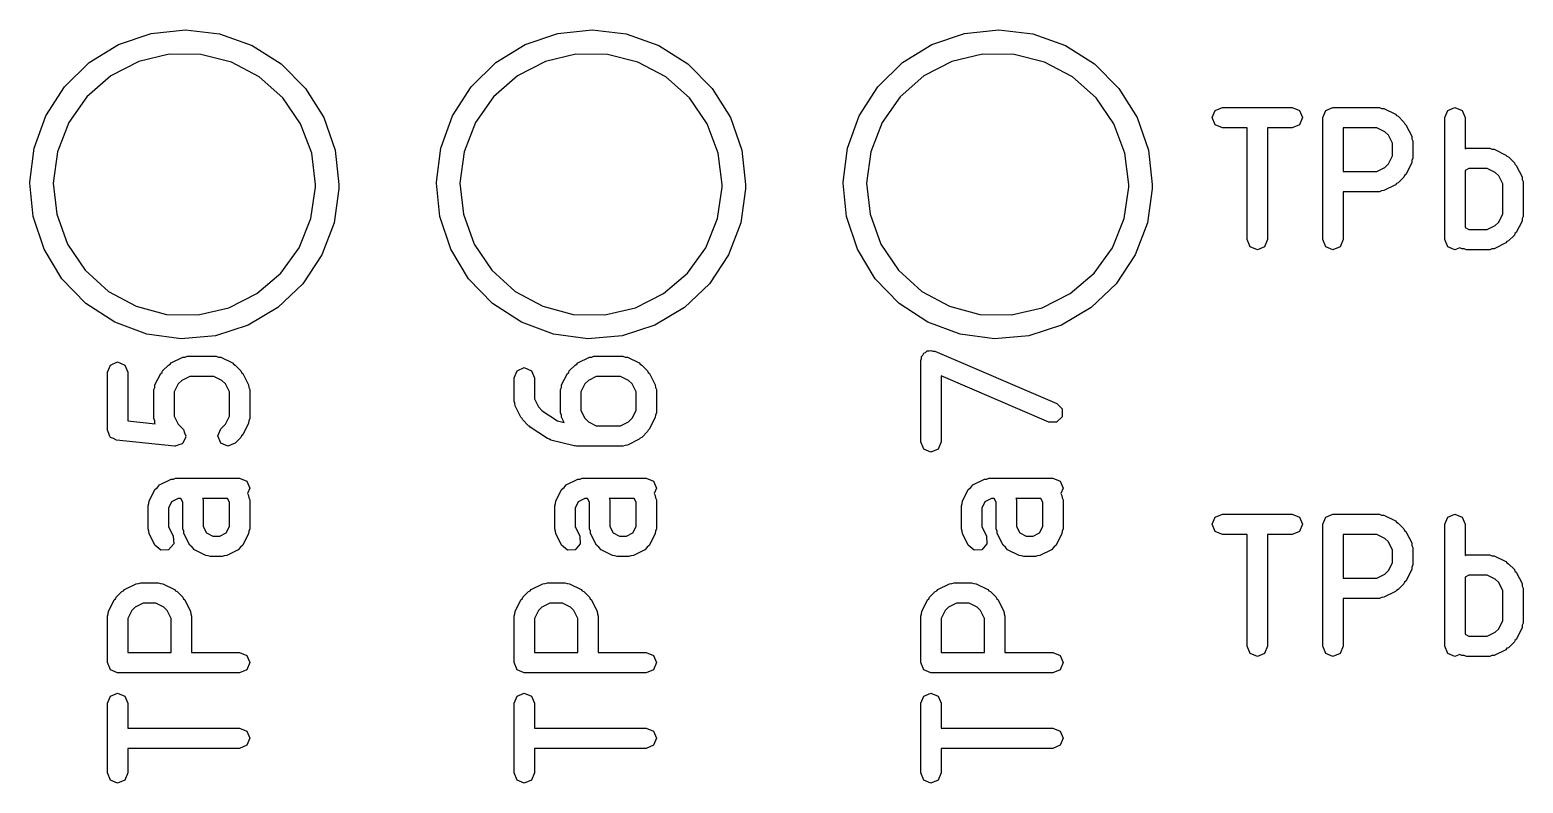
# Model space of a CAD drawing. Extents: x 59.1 to 150.6, y -119.5 to -80.2.
# Drawn here: x 90.24 to 97.58, y -102.94 to -99.24 of the extents above; entities that cross this region are included whole.
import ezdxf

# ---------------------------------------------------------------- set-up
doc = ezdxf.new("R2010")
doc.units = 0
doc.layers.add('BLACK', color=7, linetype='CONTINUOUS')

msp = doc.modelspace()

# ---------------------------------------------------------------- linework, layer by layer
at = {"layer": 'BLACK', "linetype": 'CONTINUOUS'}
for p, q in [((90.6764, -99.3123), (90.8368, -99.2577)), ((90.8368, -99.2577), (91.0053, -99.24)), ((91.0053, -99.24), (91.1735, -99.2601)), ((91.1735, -99.2601), (91.3332, -99.3169)), ((92.6764, -99.3123), (92.8368, -99.2577)), ((92.8368, -99.2577), (93.0053, -99.24)), ((93.0053, -99.24), (93.1735, -99.2601)), ((93.1735, -99.2601), (93.3332, -99.3169)), ((94.6764, -99.3123), (94.8368, -99.2577)), ((94.8368, -99.2577), (95.0053, -99.24)), ((95.0053, -99.24), (95.1735, -99.2601)), ((95.1735, -99.2601), (95.3332, -99.3169)), ((90.5321, -99.4011), (90.6764, -99.3123)), ((90.9259, -99.3596), (90.7753, -99.3957)), ((91.0808, -99.3604), (90.9259, -99.3596)), ((91.231, -99.3981), (91.0808, -99.3604)), ((91.3332, -99.3169), (91.4762, -99.4077)), ((92.5321, -99.4011), (92.6764, -99.3123)), ((92.9259, -99.3596), (92.7753, -99.3957)), ((93.0808, -99.3604), (92.9259, -99.3596)), ((93.231, -99.3981), (93.0808, -99.3604)), ((93.3332, -99.3169), (93.4762, -99.4077)), ((94.5321, -99.4011), (94.6764, -99.3123)), ((94.9259, -99.3596), (94.7753, -99.3957)), ((95.0808, -99.3604), (94.9259, -99.3596)), ((95.231, -99.3981), (95.0808, -99.3604)), ((95.3332, -99.3169), (95.4762, -99.4077)), ((90.411, -99.5197), (90.5321, -99.4011)), ((90.7753, -99.3957), (90.6376, -99.4668)), ((91.3679, -99.4706), (91.231, -99.3981)), ((91.4762, -99.4077), (91.5956, -99.5279)), ((92.411, -99.5197), (92.5321, -99.4011)), ((92.7753, -99.3957), (92.6376, -99.4668)), ((93.3679, -99.4706), (93.231, -99.3981)), ((93.4762, -99.4077), (93.5956, -99.5279)), ((94.411, -99.5197), (94.5321, -99.4011)), ((94.7753, -99.3957), (94.6376, -99.4668)), ((95.3679, -99.4706), (95.231, -99.3981)), ((95.4762, -99.4077), (95.5956, -99.5279)), ((90.6376, -99.4668), (90.5209, -99.5686)), ((91.4836, -99.5737), (91.3679, -99.4706)), ((92.6376, -99.4668), (92.5209, -99.5686)), ((93.4836, -99.5737), (93.3679, -99.4706)), ((94.6376, -99.4668), (94.5209, -99.5686)), ((95.4836, -99.5737), (95.3679, -99.4706)), ((90.3193, -99.6621), (90.411, -99.5197)), ((90.5209, -99.5686), (90.4318, -99.6953)), ((91.5713, -99.7013), (91.4836, -99.5737)), ((91.5956, -99.5279), (91.6854, -99.6716)), ((92.3193, -99.6621), (92.411, -99.5197)), ((92.5209, -99.5686), (92.4318, -99.6953)), ((93.5713, -99.7013), (93.4836, -99.5737)), ((93.5956, -99.5279), (93.6854, -99.6716)), ((94.3193, -99.6621), (94.411, -99.5197)), ((94.5209, -99.5686), (94.4318, -99.6953)), ((95.5713, -99.7013), (95.4836, -99.5737)), ((95.5956, -99.5279), (95.6854, -99.6716)), ((96.0557, -99.6714), (96.0704, -99.6361)), ((96.0704, -99.6361), (96.1057, -99.6214)), ((96.1057, -99.6214), (96.4486, -99.6214)), ((96.4486, -99.6214), (96.4839, -99.6361)), ((96.4839, -99.6361), (96.4986, -99.6714)), ((96.5986, -99.6714), (96.6132, -99.6361)), ((96.6132, -99.6361), (96.6486, -99.6214)), ((96.6486, -99.6214), (96.8771, -99.6214)), ((96.8771, -99.6214), (96.8879, -99.6259)), ((96.8879, -99.6259), (96.8995, -99.6267)), ((96.8995, -99.6267), (96.9566, -99.6553)), ((96.9566, -99.6553), (96.962, -99.6615)), ((97.1986, -99.6714), (97.2132, -99.6361)), ((97.2132, -99.6361), (97.2486, -99.6214)), ((97.2486, -99.6214), (97.2839, -99.6361)), ((97.2839, -99.6361), (97.2986, -99.6714)), ((90.2613, -99.8213), (90.3193, -99.6621)), ((90.4318, -99.6953), (90.3756, -99.8397)), ((91.6261, -99.8462), (91.5713, -99.7013)), ((91.6854, -99.6716), (91.7411, -99.8316)), ((92.2613, -99.8213), (92.3193, -99.6621)), ((92.4318, -99.6953), (92.3756, -99.8397)), ((93.6261, -99.8462), (93.5713, -99.7013)), ((93.6854, -99.6716), (93.7411, -99.8316)), ((94.2613, -99.8213), (94.3193, -99.6621)), ((94.4318, -99.6953), (94.3756, -99.8397)), ((95.6261, -99.8462), (95.5713, -99.7013)), ((95.6854, -99.6716), (95.7411, -99.8316)), ((96.0704, -99.7068), (96.0557, -99.6714)), ((96.1057, -99.7214), (96.0704, -99.7068)), ((96.2271, -99.7214), (96.1057, -99.7214)), ((96.2271, -100.271), (96.2271, -99.7214)), ((96.4486, -99.7214), (96.3271, -99.7214)), ((96.3271, -99.7214), (96.3271, -100.271)), ((96.4839, -99.7068), (96.4486, -99.7214)), ((96.4986, -99.6714), (96.4839, -99.7068)), ((96.5986, -100.271), (96.5986, -99.6714)), ((96.6986, -99.7214), (96.6986, -99.9357)), ((96.8653, -99.7214), (96.6986, -99.7214)), ((96.9047, -99.7411), (96.8653, -99.7214)), ((96.962, -99.6615), (96.9696, -99.6646)), ((96.9696, -99.6646), (96.9982, -99.6932)), ((96.9982, -99.6932), (97.0014, -99.7008)), ((97.0014, -99.7008), (97.0076, -99.7062)), ((97.0076, -99.7062), (97.0361, -99.7634)), ((97.1986, -100.271), (97.1986, -99.6714)), ((97.2986, -99.6714), (97.2986, -99.8244)), ((96.9218, -99.7582), (96.9047, -99.7411)), ((96.9414, -99.7975), (96.9218, -99.7582)), ((96.9414, -99.8596), (96.9414, -99.7975)), ((97.0361, -99.7634), (97.037, -99.775)), ((97.037, -99.775), (97.0414, -99.7857)), ((97.0414, -99.7857), (97.0414, -99.8714)), ((90.2401, -99.9894), (90.2613, -99.8213)), ((90.3756, -99.8397), (90.3553, -99.9932)), ((91.6447, -100), (91.6261, -99.8462)), ((91.7411, -99.8316), (91.76, -100)), ((92.2401, -99.9894), (92.2613, -99.8213)), ((92.3756, -99.8397), (92.3553, -99.9932)), ((93.6447, -100), (93.6261, -99.8462)), ((93.7411, -99.8316), (93.76, -100)), ((94.2401, -99.9894), (94.2613, -99.8213)), ((94.3756, -99.8397), (94.3553, -99.9932)), ((95.6447, -100), (95.6261, -99.8462)), ((95.7411, -99.8316), (95.76, -100)), ((96.9218, -99.899), (96.9414, -99.8596)), ((97.0414, -99.8714), (97.037, -99.8822)), ((97.2986, -99.8244), (97.3057, -99.8214)), ((97.3057, -99.8214), (97.42, -99.8214)), ((97.42, -99.8214), (97.4308, -99.8259)), ((97.4308, -99.8259), (97.4424, -99.8267)), ((97.4424, -99.8267), (97.4995, -99.8553)), ((97.4995, -99.8553), (97.5049, -99.8615)), ((97.5049, -99.8615), (97.5125, -99.8646)), ((97.5125, -99.8646), (97.5411, -99.8932)), ((96.6986, -99.9357), (96.8653, -99.9357)), ((96.8653, -99.9357), (96.9047, -99.916)), ((96.9047, -99.916), (96.9218, -99.899)), ((97.0076, -99.9509), (97.0014, -99.9563)), ((97.0361, -99.8938), (97.0076, -99.9509)), ((97.037, -99.8822), (97.0361, -99.8938)), ((97.3175, -99.9214), (97.2986, -99.9309)), ((97.2986, -99.9309), (97.2986, -100.212)), ((97.4082, -99.9214), (97.3175, -99.9214)), ((97.4475, -99.9411), (97.4082, -99.9214)), ((97.4646, -99.9582), (97.4475, -99.9411)), ((97.5411, -99.8932), (97.5442, -99.9008)), ((97.5442, -99.9008), (97.5504, -99.9062)), ((97.5504, -99.9062), (97.579, -99.9634)), ((90.2405, -99.9932), (90.2401, -99.9894)), ((90.2566, -100.158), (90.2405, -99.9932)), ((90.3553, -99.9932), (90.3723, -100.147)), ((91.6227, -100.167), (91.6446, -100.014)), ((91.6446, -100.014), (91.6447, -100)), ((91.7597, -100.021), (91.7361, -100.189)), ((91.76, -100), (91.7597, -100.021)), ((92.2405, -99.9932), (92.2401, -99.9894)), ((92.2566, -100.158), (92.2405, -99.9932)), ((92.3553, -99.9932), (92.3723, -100.147)), ((93.6227, -100.167), (93.6446, -100.014)), ((93.6446, -100.014), (93.6447, -100)), ((93.7597, -100.021), (93.7361, -100.189)), ((93.76, -100), (93.7597, -100.021)), ((94.2405, -99.9932), (94.2401, -99.9894)), ((94.2566, -100.158), (94.2405, -99.9932)), ((94.3553, -99.9932), (94.3723, -100.147)), ((95.6227, -100.167), (95.6446, -100.014)), ((95.6446, -100.014), (95.6447, -100)), ((95.7597, -100.021), (95.7361, -100.189)), ((95.76, -100), (95.7597, -100.021)), ((96.9566, -100.002), (96.8995, -100.03)), ((96.962, -99.9956), (96.9566, -100.002)), ((96.9696, -99.9925), (96.962, -99.9956)), ((96.9982, -99.9639), (96.9696, -99.9925)), ((97.0014, -99.9563), (96.9982, -99.9639)), ((97.4843, -99.9975), (97.4646, -99.9582)), ((97.4843, -100.145), (97.4843, -99.9975)), ((97.579, -99.9634), (97.5798, -99.975)), ((97.5798, -99.975), (97.5843, -99.9857)), ((97.5843, -99.9857), (97.5843, -100.157)), ((96.8771, -100.036), (96.6986, -100.036)), ((96.6986, -100.036), (96.6986, -100.271)), ((96.8879, -100.031), (96.8771, -100.036)), ((96.8995, -100.03), (96.8879, -100.031)), ((90.3101, -100.319), (90.2566, -100.158)), ((90.3723, -100.147), (90.4256, -100.293)), ((91.565, -100.311), (91.6227, -100.167)), ((92.3101, -100.319), (92.2566, -100.158)), ((92.3723, -100.147), (92.4256, -100.293)), ((93.565, -100.311), (93.6227, -100.167)), ((94.3101, -100.319), (94.2566, -100.158)), ((94.3723, -100.147), (94.4256, -100.293)), ((95.565, -100.311), (95.6227, -100.167)), ((97.4646, -100.185), (97.4843, -100.145)), ((97.5798, -100.168), (97.579, -100.18)), ((97.5843, -100.157), (97.5798, -100.168)), ((91.7361, -100.189), (91.676, -100.347)), ((93.7361, -100.189), (93.676, -100.347)), ((95.7361, -100.189), (95.676, -100.347)), ((97.2986, -100.212), (97.3175, -100.221)), ((97.3175, -100.221), (97.4082, -100.221)), ((97.4082, -100.221), (97.4475, -100.202)), ((97.4475, -100.202), (97.4646, -100.185)), ((97.5442, -100.242), (97.5411, -100.25)), ((97.5504, -100.237), (97.5442, -100.242)), ((97.579, -100.18), (97.5504, -100.237)), ((90.3979, -100.464), (90.3101, -100.319)), ((90.4256, -100.293), (90.512, -100.421)), ((91.4746, -100.436), (91.565, -100.311)), ((92.3979, -100.464), (92.3101, -100.319)), ((92.4256, -100.293), (92.512, -100.421)), ((93.4746, -100.436), (93.565, -100.311)), ((94.3979, -100.464), (94.3101, -100.319)), ((94.4256, -100.293), (94.512, -100.421)), ((95.4746, -100.436), (95.565, -100.311)), ((96.2418, -100.307), (96.2271, -100.271)), ((96.2771, -100.321), (96.2418, -100.307)), ((96.3125, -100.307), (96.2771, -100.321)), ((96.3271, -100.271), (96.3125, -100.307)), ((96.6132, -100.307), (96.5986, -100.271)), ((96.6486, -100.321), (96.6132, -100.307)), ((96.6839, -100.307), (96.6486, -100.321)), ((96.6986, -100.271), (96.6839, -100.307)), ((97.2132, -100.307), (97.1986, -100.271)), ((97.2486, -100.321), (97.2132, -100.307)), ((97.2734, -100.311), (97.2486, -100.321)), ((97.2834, -100.316), (97.2734, -100.311)), ((97.295, -100.317), (97.2834, -100.316)), ((97.3057, -100.321), (97.295, -100.317)), ((97.42, -100.321), (97.3057, -100.321)), ((97.4308, -100.317), (97.42, -100.321)), ((97.4424, -100.316), (97.4308, -100.317)), ((97.4995, -100.288), (97.4424, -100.316)), ((97.5049, -100.281), (97.4995, -100.288)), ((97.5125, -100.278), (97.5049, -100.281)), ((97.5411, -100.25), (97.5125, -100.278)), ((91.676, -100.347), (91.5822, -100.489)), ((93.676, -100.347), (93.5822, -100.489)), ((95.676, -100.347), (95.5822, -100.489)), ((90.5156, -100.586), (90.3979, -100.464)), ((90.512, -100.421), (90.6265, -100.526)), ((91.3568, -100.537), (91.4746, -100.436)), ((92.5156, -100.586), (92.3979, -100.464)), ((92.512, -100.421), (92.6265, -100.526)), ((93.3568, -100.537), (93.4746, -100.436)), ((94.5156, -100.586), (94.3979, -100.464)), ((94.512, -100.421), (94.6265, -100.526)), ((95.3568, -100.537), (95.4746, -100.436)), ((90.6265, -100.526), (90.7627, -100.599)), ((91.2184, -100.607), (91.3568, -100.537)), ((91.5822, -100.489), (91.4595, -100.605)), ((92.6265, -100.526), (92.7627, -100.599)), ((93.2184, -100.607), (93.3568, -100.537)), ((93.5822, -100.489), (93.4595, -100.605)), ((94.6265, -100.526), (94.7627, -100.599)), ((95.2184, -100.607), (95.3568, -100.537)), ((95.5822, -100.489), (95.4595, -100.605)), ((90.6573, -100.678), (90.5156, -100.586)), ((90.7627, -100.599), (90.9125, -100.639)), ((91.0674, -100.641), (91.2184, -100.607)), ((91.4595, -100.605), (91.314, -100.692)), ((92.6573, -100.678), (92.5156, -100.586)), ((92.7627, -100.599), (92.9125, -100.639)), ((93.0674, -100.641), (93.2184, -100.607)), ((93.4595, -100.605), (93.314, -100.692)), ((94.6573, -100.678), (94.5156, -100.586)), ((94.7627, -100.599), (94.9125, -100.639)), ((95.0674, -100.641), (95.2184, -100.607)), ((95.4595, -100.605), (95.314, -100.692)), ((90.8161, -100.737), (90.6573, -100.678)), ((90.9125, -100.639), (91.0674, -100.641)), ((92.8161, -100.737), (92.6573, -100.678)), ((92.9125, -100.639), (93.0674, -100.641)), ((94.8161, -100.737), (94.6573, -100.678)), ((94.9125, -100.639), (95.0674, -100.641)), ((90.9841, -100.76), (90.8161, -100.737)), ((91.1528, -100.744), (90.9841, -100.76)), ((91.314, -100.692), (91.1528, -100.744)), ((92.9841, -100.76), (92.8161, -100.737)), ((93.1528, -100.744), (92.9841, -100.76)), ((93.314, -100.692), (93.1528, -100.744)), ((94.9841, -100.76), (94.8161, -100.737)), ((95.1528, -100.744), (94.9841, -100.76)), ((95.314, -100.692), (95.1528, -100.744)), ((94.6324, -100.839), (94.6361, -100.83)), ((94.6361, -100.83), (94.6455, -100.826)), ((94.6455, -100.826), (94.6529, -100.819)), ((94.6529, -100.819), (94.6625, -100.819)), ((94.6625, -100.819), (94.6714, -100.816)), ((94.6714, -100.816), (94.6809, -100.82)), ((94.6809, -100.82), (94.6911, -100.82)), ((94.6911, -100.82), (95.2911, -101.077)), ((90.6214, -100.923), (90.6361, -100.888)), ((90.6361, -100.888), (90.6714, -100.873)), ((90.6714, -100.873), (90.7068, -100.888)), ((90.7068, -100.888), (90.7214, -100.923)), ((90.8932, -100.916), (90.9218, -100.888)), ((90.9218, -100.888), (90.9294, -100.884)), ((90.9294, -100.884), (90.9348, -100.878)), ((90.9348, -100.878), (90.9919, -100.85)), ((90.9919, -100.85), (91.0035, -100.849)), ((91.0035, -100.849), (91.0143, -100.844)), ((91.0143, -100.844), (91.1571, -100.844)), ((91.1571, -100.844), (91.1679, -100.849)), ((91.1679, -100.849), (91.1795, -100.85)), ((91.1795, -100.85), (91.2366, -100.878)), ((91.2366, -100.878), (91.242, -100.884)), ((91.242, -100.884), (91.2496, -100.888)), ((91.2496, -100.888), (91.2782, -100.916)), ((92.6361, -100.916), (92.6714, -100.901)), ((92.6714, -100.901), (92.7068, -100.916)), ((92.8932, -100.916), (92.9218, -100.888)), ((92.9218, -100.888), (92.9294, -100.884)), ((92.9294, -100.884), (92.9348, -100.878)), ((92.9348, -100.878), (92.9919, -100.85)), ((92.9919, -100.85), (93.0035, -100.849)), ((93.0035, -100.849), (93.0143, -100.844)), ((93.0143, -100.844), (93.1571, -100.844)), ((93.1571, -100.844), (93.1679, -100.849)), ((93.1679, -100.849), (93.1795, -100.85)), ((93.1795, -100.85), (93.2366, -100.878)), ((93.2366, -100.878), (93.242, -100.884)), ((93.242, -100.884), (93.2496, -100.888)), ((93.2496, -100.888), (93.2782, -100.916)), ((94.6214, -100.866), (94.6253, -100.856)), ((94.6214, -101.266), (94.6214, -100.866)), ((94.6253, -100.856), (94.6255, -100.846)), ((94.6255, -100.846), (94.6324, -100.839)), ((90.6214, -101.209), (90.6214, -100.923)), ((90.7214, -100.923), (90.7214, -101.163)), ((90.8553, -100.986), (90.8838, -100.929)), ((90.8838, -100.929), (90.8901, -100.924)), ((90.8901, -100.924), (90.8932, -100.916)), ((90.9697, -100.981), (90.95, -101.02)), ((90.9868, -100.964), (90.9697, -100.981)), ((91.0261, -100.944), (90.9868, -100.964)), ((91.1453, -100.944), (91.0261, -100.944)), ((91.1847, -100.964), (91.1453, -100.944)), ((91.2018, -100.981), (91.1847, -100.964)), ((91.2214, -101.02), (91.2018, -100.981)), ((91.2782, -100.916), (91.2814, -100.924)), ((91.2814, -100.924), (91.2876, -100.929)), ((91.2876, -100.929), (91.3161, -100.986)), ((92.6214, -100.951), (92.6361, -100.916)), ((92.6214, -101.066), (92.6214, -100.951)), ((92.7068, -100.916), (92.7214, -100.951)), ((92.7214, -100.951), (92.7214, -101.054)), ((92.8553, -100.986), (92.8838, -100.929)), ((92.8838, -100.929), (92.8901, -100.924)), ((92.8901, -100.924), (92.8932, -100.916)), ((92.9697, -100.981), (92.95, -101.02)), ((92.9868, -100.964), (92.9697, -100.981)), ((93.0261, -100.944), (92.9868, -100.964)), ((93.1453, -100.944), (93.0261, -100.944)), ((93.1847, -100.964), (93.1453, -100.944)), ((93.2018, -100.981), (93.1847, -100.964)), ((93.2214, -101.02), (93.2018, -100.981)), ((93.2782, -100.916), (93.2814, -100.924)), ((93.2814, -100.924), (93.2876, -100.929)), ((93.2876, -100.929), (93.3161, -100.986)), ((95.2517, -101.169), (94.7214, -100.942)), ((94.7214, -100.942), (94.7214, -101.266)), ((90.85, -101.009), (90.8545, -100.998)), ((90.85, -101.151), (90.85, -101.009)), ((90.8545, -100.998), (90.8553, -100.986)), ((90.95, -101.02), (90.95, -101.14)), ((91.2214, -101.14), (91.2214, -101.02)), ((91.3161, -100.986), (91.317, -100.998)), ((91.317, -100.998), (91.3214, -101.009)), ((91.3214, -101.009), (91.3214, -101.151)), ((92.7214, -101.054), (92.7411, -101.093)), ((92.85, -101.009), (92.8545, -100.998)), ((92.85, -101.123), (92.85, -101.009)), ((92.8545, -100.998), (92.8553, -100.986)), ((92.95, -101.02), (92.95, -101.111)), ((93.2214, -101.111), (93.2214, -101.02)), ((93.3161, -100.986), (93.317, -100.998)), ((93.317, -100.998), (93.3214, -101.009)), ((93.3214, -101.009), (93.3214, -101.123)), ((92.6259, -101.076), (92.6214, -101.066)), ((92.6267, -101.088), (92.6259, -101.076)), ((92.6553, -101.145), (92.6267, -101.088)), ((92.7411, -101.093), (92.7604, -101.113)), ((92.7604, -101.113), (92.8348, -101.162)), ((92.8545, -101.134), (92.85, -101.123)), ((92.95, -101.111), (92.9697, -101.15)), ((93.2018, -101.15), (93.2214, -101.111)), ((93.3214, -101.123), (93.317, -101.134)), ((95.2911, -101.077), (95.3179, -101.104)), ((95.3179, -101.104), (95.3174, -101.143)), ((90.7214, -101.163), (90.8568, -101.177)), ((90.8545, -101.162), (90.85, -101.151)), ((90.8553, -101.174), (90.8545, -101.162)), ((90.8568, -101.177), (90.8553, -101.174)), ((90.95, -101.14), (90.9697, -101.179)), ((90.9697, -101.179), (90.9925, -101.202)), ((90.9925, -101.202), (90.9935, -101.204)), ((91.1643, -101.237), (91.1789, -101.202)), ((91.1789, -101.202), (91.2018, -101.179)), ((91.2018, -101.179), (91.2214, -101.14)), ((91.3161, -101.174), (91.2876, -101.231)), ((91.317, -101.162), (91.3161, -101.174)), ((91.3214, -101.151), (91.317, -101.162)), ((92.6615, -101.151), (92.6553, -101.145)), ((92.6646, -101.158), (92.6615, -101.151)), ((92.6932, -101.187), (92.6646, -101.158)), ((92.698, -101.189), (92.6932, -101.187)), ((92.7008, -101.193), (92.698, -101.189)), ((92.7865, -101.25), (92.7008, -101.193)), ((92.8348, -101.162), (92.8679, -101.17)), ((92.8553, -101.145), (92.8545, -101.134)), ((92.8679, -101.17), (92.8553, -101.145)), ((92.9697, -101.15), (92.9868, -101.167)), ((92.9868, -101.167), (93.0261, -101.187)), ((93.0261, -101.187), (93.1453, -101.187)), ((93.1453, -101.187), (93.1847, -101.167)), ((93.1847, -101.167), (93.2018, -101.15)), ((93.2876, -101.202), (93.2814, -101.208)), ((93.3161, -101.145), (93.2876, -101.202)), ((93.317, -101.134), (93.3161, -101.145)), ((95.29, -101.169), (95.2517, -101.169)), ((95.3174, -101.143), (95.29, -101.169)), ((90.6279, -101.224), (90.6214, -101.209)), ((90.6327, -101.24), (90.6279, -101.224)), ((90.6351, -101.241), (90.6327, -101.24)), ((90.6361, -101.244), (90.6351, -101.241)), ((90.6516, -101.25), (90.6361, -101.244)), ((90.6665, -101.258), (90.6516, -101.25)), ((90.9522, -101.287), (90.6665, -101.258)), ((90.9888, -101.276), (90.9727, -101.281)), ((90.9901, -101.274), (90.9888, -101.276)), ((90.9925, -101.272), (90.9901, -101.274)), ((90.9989, -101.257), (90.9925, -101.272)), ((90.9935, -101.204), (90.9958, -101.205)), ((90.9958, -101.205), (91.0007, -101.222)), ((91.0069, -101.242), (90.9989, -101.257)), ((91.0007, -101.222), (91.0071, -101.237)), ((91.0071, -101.237), (91.0061, -101.24)), ((91.0061, -101.24), (91.0069, -101.242)), ((91.1789, -101.272), (91.1643, -101.237)), ((91.2143, -101.287), (91.1789, -101.272)), ((91.2496, -101.272), (91.2143, -101.287)), ((91.2782, -101.244), (91.2496, -101.272)), ((91.2814, -101.236), (91.2782, -101.244)), ((91.2876, -101.231), (91.2814, -101.236)), ((92.7951, -101.252), (92.7865, -101.25)), ((92.8022, -101.257), (92.7951, -101.252)), ((92.9164, -101.286), (92.8022, -101.257)), ((93.2366, -101.253), (93.1795, -101.282)), ((93.242, -101.247), (93.2366, -101.253)), ((93.2496, -101.244), (93.242, -101.247)), ((93.2782, -101.215), (93.2496, -101.244)), ((93.2814, -101.208), (93.2782, -101.215)), ((94.6361, -101.301), (94.6214, -101.266)), ((94.7214, -101.266), (94.7068, -101.301)), ((90.9547, -101.286), (90.9522, -101.287)), ((90.9571, -101.287), (90.9547, -101.286)), ((90.9727, -101.281), (90.9571, -101.287)), ((92.9227, -101.285), (92.9164, -101.286)), ((92.9286, -101.287), (92.9227, -101.285)), ((93.1571, -101.287), (92.9286, -101.287)), ((93.1679, -101.283), (93.1571, -101.287)), ((93.1795, -101.282), (93.1679, -101.283)), ((94.6714, -101.316), (94.6361, -101.301)), ((94.7068, -101.301), (94.6714, -101.316)), ((90.8553, -101.5), (90.8673, -101.49)), ((90.8673, -101.49), (90.8776, -101.478)), ((90.8776, -101.478), (90.9348, -101.45)), ((90.9348, -101.45), (90.9464, -101.449)), ((90.9464, -101.449), (90.9571, -101.444)), ((90.9571, -101.444), (91.2714, -101.444)), ((91.2714, -101.444), (91.3068, -101.459)), ((91.3068, -101.459), (91.3214, -101.494)), ((91.3214, -101.494), (91.3112, -101.519)), ((92.8553, -101.5), (92.8673, -101.49)), ((92.8673, -101.49), (92.8776, -101.478)), ((92.8776, -101.478), (92.9348, -101.45)), ((92.9348, -101.45), (92.9464, -101.449)), ((92.9464, -101.449), (92.9571, -101.444)), ((92.9571, -101.444), (93.2714, -101.444)), ((93.2714, -101.444), (93.3068, -101.459)), ((93.3068, -101.459), (93.3214, -101.494)), ((93.3214, -101.494), (93.3112, -101.519)), ((94.8553, -101.5), (94.8673, -101.49)), ((94.8673, -101.49), (94.8776, -101.478)), ((94.8776, -101.478), (94.9348, -101.45)), ((94.9348, -101.45), (94.9464, -101.449)), ((94.9464, -101.449), (94.9571, -101.444)), ((94.9571, -101.444), (95.2714, -101.444)), ((95.2714, -101.444), (95.3068, -101.459)), ((95.3068, -101.459), (95.3214, -101.494)), ((95.3214, -101.494), (95.3112, -101.519)), ((90.8214, -101.58), (90.8259, -101.569)), ((90.8259, -101.569), (90.8267, -101.558)), ((90.8267, -101.558), (90.8553, -101.5)), ((90.9373, -101.56), (90.9214, -101.592)), ((90.9689, -101.544), (90.9373, -101.56)), ((90.9834, -101.544), (90.9689, -101.544)), ((90.9929, -101.563), (90.9834, -101.544)), ((90.9929, -101.694), (90.9929, -101.563)), ((91.0899, -101.544), (91.0929, -101.551)), ((91.212, -101.544), (91.0899, -101.544)), ((91.0929, -101.551), (91.0929, -101.682)), ((91.2214, -101.563), (91.212, -101.544)), ((91.2214, -101.682), (91.2214, -101.563)), ((91.3112, -101.519), (91.3161, -101.529)), ((91.3161, -101.529), (91.317, -101.541)), ((91.317, -101.541), (91.3214, -101.551)), ((91.3214, -101.551), (91.3214, -101.694)), ((92.8214, -101.58), (92.8259, -101.569)), ((92.8259, -101.569), (92.8267, -101.558)), ((92.8267, -101.558), (92.8553, -101.5)), ((92.9373, -101.56), (92.9214, -101.592)), ((92.9689, -101.544), (92.9373, -101.56)), ((92.9834, -101.544), (92.9689, -101.544)), ((92.9929, -101.563), (92.9834, -101.544)), ((92.9929, -101.694), (92.9929, -101.563)), ((93.0899, -101.544), (93.0929, -101.551)), ((93.212, -101.544), (93.0899, -101.544)), ((93.0929, -101.551), (93.0929, -101.682)), ((93.2214, -101.563), (93.212, -101.544)), ((93.2214, -101.682), (93.2214, -101.563)), ((93.3112, -101.519), (93.3161, -101.529)), ((93.3161, -101.529), (93.317, -101.541)), ((93.317, -101.541), (93.3214, -101.551)), ((93.3214, -101.551), (93.3214, -101.694)), ((94.8214, -101.58), (94.8259, -101.569)), ((94.8259, -101.569), (94.8267, -101.558)), ((94.8267, -101.558), (94.8553, -101.5)), ((94.9373, -101.56), (94.9214, -101.592)), ((94.9689, -101.544), (94.9373, -101.56)), ((94.9834, -101.544), (94.9689, -101.544)), ((94.9929, -101.563), (94.9834, -101.544)), ((94.9929, -101.694), (94.9929, -101.563)), ((95.0899, -101.544), (95.0929, -101.551)), ((95.212, -101.544), (95.0899, -101.544)), ((95.0929, -101.551), (95.0929, -101.682)), ((95.2214, -101.563), (95.212, -101.544)), ((95.2214, -101.682), (95.2214, -101.563)), ((95.3112, -101.519), (95.3161, -101.529)), ((95.3161, -101.529), (95.317, -101.541)), ((95.317, -101.541), (95.3214, -101.551)), ((95.3214, -101.551), (95.3214, -101.694)), ((90.8214, -101.694), (90.8214, -101.58)), ((90.9214, -101.592), (90.9214, -101.682)), ((92.8214, -101.694), (92.8214, -101.58)), ((92.9214, -101.592), (92.9214, -101.682)), ((94.8214, -101.694), (94.8214, -101.58)), ((94.9214, -101.592), (94.9214, -101.682)), ((96.0557, -101.671), (96.0704, -101.636)), ((96.0704, -101.636), (96.1057, -101.621)), ((96.1057, -101.621), (96.4486, -101.621)), ((96.4486, -101.621), (96.4839, -101.636)), ((96.4839, -101.636), (96.4986, -101.671)), ((96.5986, -101.671), (96.6132, -101.636)), ((96.6132, -101.636), (96.6486, -101.621)), ((96.6486, -101.621), (96.8771, -101.621)), ((96.8771, -101.621), (96.8879, -101.626)), ((96.8879, -101.626), (96.8995, -101.627)), ((96.8995, -101.627), (96.9566, -101.655)), ((97.1986, -101.671), (97.2132, -101.636)), ((97.2132, -101.636), (97.2486, -101.621)), ((97.2486, -101.621), (97.2839, -101.636)), ((97.2839, -101.636), (97.2986, -101.671)), ((90.8259, -101.705), (90.8214, -101.694)), ((90.8267, -101.717), (90.8259, -101.705)), ((90.8553, -101.774), (90.8267, -101.717)), ((90.9214, -101.682), (90.9447, -101.729)), ((90.9973, -101.705), (90.9929, -101.694)), ((90.9981, -101.717), (90.9973, -101.705)), ((91.0267, -101.774), (90.9981, -101.717)), ((91.0929, -101.682), (91.1087, -101.714)), ((91.1087, -101.714), (91.1404, -101.73)), ((91.1739, -101.73), (91.2056, -101.714)), ((91.2056, -101.714), (91.2214, -101.682)), ((91.3161, -101.717), (91.2876, -101.774)), ((91.317, -101.705), (91.3161, -101.717)), ((91.3214, -101.694), (91.317, -101.705)), ((92.8259, -101.705), (92.8214, -101.694)), ((92.8267, -101.717), (92.8259, -101.705)), ((92.8553, -101.774), (92.8267, -101.717)), ((92.9214, -101.682), (92.9447, -101.729)), ((92.9973, -101.705), (92.9929, -101.694)), ((92.9981, -101.717), (92.9973, -101.705)), ((93.0267, -101.774), (92.9981, -101.717)), ((93.0929, -101.682), (93.1087, -101.714)), ((93.1087, -101.714), (93.1404, -101.73)), ((93.1739, -101.73), (93.2056, -101.714)), ((93.2056, -101.714), (93.2214, -101.682)), ((93.3161, -101.717), (93.2876, -101.774)), ((93.317, -101.705), (93.3161, -101.717)), ((93.3214, -101.694), (93.317, -101.705)), ((94.8259, -101.705), (94.8214, -101.694)), ((94.8267, -101.717), (94.8259, -101.705)), ((94.8553, -101.774), (94.8267, -101.717)), ((94.9214, -101.682), (94.9447, -101.729)), ((94.9973, -101.705), (94.9929, -101.694)), ((94.9981, -101.717), (94.9973, -101.705)), ((95.0267, -101.774), (94.9981, -101.717)), ((95.0929, -101.682), (95.1087, -101.714)), ((95.1087, -101.714), (95.1404, -101.73)), ((95.1739, -101.73), (95.2056, -101.714)), ((95.2056, -101.714), (95.2214, -101.682)), ((95.3161, -101.717), (95.2876, -101.774)), ((95.317, -101.705), (95.3161, -101.717)), ((95.3214, -101.694), (95.317, -101.705)), ((96.0704, -101.707), (96.0557, -101.671)), ((96.1057, -101.721), (96.0704, -101.707)), ((96.4839, -101.707), (96.4486, -101.721)), ((96.4986, -101.671), (96.4839, -101.707)), ((96.5986, -102.271), (96.5986, -101.671)), ((96.9566, -101.655), (96.962, -101.661)), ((96.962, -101.661), (96.9696, -101.665)), ((96.9696, -101.665), (96.9982, -101.693)), ((96.9982, -101.693), (97.0014, -101.701)), ((97.0014, -101.701), (97.0076, -101.706)), ((97.0076, -101.706), (97.0361, -101.763)), ((97.1986, -102.271), (97.1986, -101.671)), ((97.2986, -101.671), (97.2986, -101.824)), ((90.8842, -101.799), (90.8553, -101.774)), ((90.9474, -101.767), (90.9224, -101.796)), ((90.9447, -101.729), (90.9474, -101.767)), ((91.0387, -101.784), (91.0267, -101.774)), ((91.0491, -101.796), (91.0387, -101.784)), ((91.1404, -101.73), (91.1739, -101.73)), ((91.2756, -101.784), (91.2652, -101.796)), ((91.2876, -101.774), (91.2756, -101.784)), ((92.8842, -101.799), (92.8553, -101.774)), ((92.9474, -101.767), (92.9224, -101.796)), ((92.9447, -101.729), (92.9474, -101.767)), ((93.0387, -101.784), (93.0267, -101.774)), ((93.0491, -101.796), (93.0387, -101.784)), ((93.1404, -101.73), (93.1739, -101.73)), ((93.2756, -101.784), (93.2652, -101.796)), ((93.2876, -101.774), (93.2756, -101.784)), ((94.8842, -101.799), (94.8553, -101.774)), ((94.9474, -101.767), (94.9224, -101.796)), ((94.9447, -101.729), (94.9474, -101.767)), ((95.0387, -101.784), (95.0267, -101.774)), ((95.0491, -101.796), (95.0387, -101.784)), ((95.1404, -101.73), (95.1739, -101.73)), ((95.2756, -101.784), (95.2652, -101.796)), ((95.2876, -101.774), (95.2756, -101.784)), ((96.2271, -101.721), (96.1057, -101.721)), ((96.2271, -102.271), (96.2271, -101.721)), ((96.4486, -101.721), (96.3271, -101.721)), ((96.3271, -101.721), (96.3271, -102.271)), ((96.6986, -101.721), (96.6986, -101.936)), ((96.8653, -101.721), (96.6986, -101.721)), ((96.9047, -101.741), (96.8653, -101.721)), ((96.9218, -101.758), (96.9047, -101.741)), ((96.9414, -101.798), (96.9218, -101.758)), ((97.0361, -101.763), (97.037, -101.775)), ((97.037, -101.775), (97.0414, -101.786)), ((97.0414, -101.786), (97.0414, -101.871)), ((90.9224, -101.796), (90.8842, -101.799)), ((91.1062, -101.825), (91.0491, -101.796)), ((91.1178, -101.826), (91.1062, -101.825)), ((91.1286, -101.83), (91.1178, -101.826)), ((91.1857, -101.83), (91.1286, -101.83)), ((91.1965, -101.826), (91.1857, -101.83)), ((91.2081, -101.825), (91.1965, -101.826)), ((91.2652, -101.796), (91.2081, -101.825)), ((92.9224, -101.796), (92.8842, -101.799)), ((93.1062, -101.825), (93.0491, -101.796)), ((93.1178, -101.826), (93.1062, -101.825)), ((93.1286, -101.83), (93.1178, -101.826)), ((93.1857, -101.83), (93.1286, -101.83)), ((93.1965, -101.826), (93.1857, -101.83)), ((93.2081, -101.825), (93.1965, -101.826)), ((93.2652, -101.796), (93.2081, -101.825)), ((94.9224, -101.796), (94.8842, -101.799)), ((95.1062, -101.825), (95.0491, -101.796)), ((95.1178, -101.826), (95.1062, -101.825)), ((95.1286, -101.83), (95.1178, -101.826)), ((95.1857, -101.83), (95.1286, -101.83)), ((95.1965, -101.826), (95.1857, -101.83)), ((95.2081, -101.825), (95.1965, -101.826)), ((95.2652, -101.796), (95.2081, -101.825)), ((96.9218, -101.899), (96.9414, -101.86)), ((96.9414, -101.86), (96.9414, -101.798)), ((97.2986, -101.824), (97.3057, -101.821)), ((97.3057, -101.821), (97.42, -101.821)), ((97.42, -101.821), (97.4308, -101.826)), ((97.4308, -101.826), (97.4424, -101.827)), ((97.4424, -101.827), (97.4995, -101.855)), ((97.4995, -101.855), (97.5049, -101.861)), ((97.5049, -101.861), (97.5125, -101.865)), ((96.6986, -101.936), (96.8653, -101.936)), ((96.8653, -101.936), (96.9047, -101.916)), ((96.9047, -101.916), (96.9218, -101.899)), ((97.0361, -101.894), (97.0076, -101.951)), ((97.037, -101.882), (97.0361, -101.894)), ((97.0414, -101.871), (97.037, -101.882)), ((97.3175, -101.921), (97.2986, -101.931)), ((97.2986, -101.931), (97.2986, -102.212)), ((97.4082, -101.921), (97.3175, -101.921)), ((97.4475, -101.941), (97.4082, -101.921)), ((97.5125, -101.865), (97.5411, -101.893)), ((97.5411, -101.893), (97.5442, -101.901)), ((97.5442, -101.901), (97.5504, -101.906)), ((97.5504, -101.906), (97.579, -101.963)), ((90.6646, -102.03), (90.6932, -102.002)), ((90.6932, -102.002), (90.7008, -101.999)), ((90.7008, -101.999), (90.7062, -101.992)), ((90.7062, -101.992), (90.7634, -101.964)), ((90.7634, -101.964), (90.775, -101.963)), ((90.775, -101.963), (90.7857, -101.959)), ((90.7857, -101.959), (90.8714, -101.959)), ((90.8714, -101.959), (90.8822, -101.963)), ((90.8822, -101.963), (90.8938, -101.964)), ((90.8938, -101.964), (90.9509, -101.992)), ((90.9509, -101.992), (90.9563, -101.999)), ((90.9563, -101.999), (90.9639, -102.002)), ((90.9639, -102.002), (90.9925, -102.03)), ((92.6646, -102.03), (92.6932, -102.002)), ((92.6932, -102.002), (92.7008, -101.999)), ((92.7008, -101.999), (92.7062, -101.992)), ((92.7062, -101.992), (92.7634, -101.964)), ((92.7634, -101.964), (92.775, -101.963)), ((92.775, -101.963), (92.7857, -101.959)), ((92.7857, -101.959), (92.8714, -101.959)), ((92.8714, -101.959), (92.8822, -101.963)), ((92.8822, -101.963), (92.8938, -101.964)), ((92.8938, -101.964), (92.9509, -101.992)), ((92.9509, -101.992), (92.9563, -101.999)), ((92.9563, -101.999), (92.9639, -102.002)), ((92.9639, -102.002), (92.9925, -102.03)), ((94.6646, -102.03), (94.6932, -102.002)), ((94.6932, -102.002), (94.7008, -101.999)), ((94.7008, -101.999), (94.7062, -101.992)), ((94.7062, -101.992), (94.7634, -101.964)), ((94.7634, -101.964), (94.775, -101.963)), ((94.775, -101.963), (94.7857, -101.959)), ((94.7857, -101.959), (94.8714, -101.959)), ((94.8714, -101.959), (94.8822, -101.963)), ((94.8822, -101.963), (94.8938, -101.964)), ((94.8938, -101.964), (94.9509, -101.992)), ((94.9509, -101.992), (94.9563, -101.999)), ((94.9563, -101.999), (94.9639, -102.002)), ((94.9639, -102.002), (94.9925, -102.03)), ((96.9566, -102.002), (96.8995, -102.03)), ((96.962, -101.996), (96.9566, -102.002)), ((96.9696, -101.992), (96.962, -101.996)), ((96.9982, -101.964), (96.9696, -101.992)), ((97.0014, -101.956), (96.9982, -101.964)), ((97.0076, -101.951), (97.0014, -101.956)), ((97.4646, -101.958), (97.4475, -101.941)), ((97.4843, -101.998), (97.4646, -101.958)), ((97.4843, -102.145), (97.4843, -101.998)), ((97.579, -101.963), (97.5798, -101.975)), ((97.5798, -101.975), (97.5843, -101.986)), ((97.5843, -101.986), (97.5843, -102.157)), ((90.6267, -102.1), (90.6553, -102.043)), ((90.6553, -102.043), (90.6615, -102.038)), ((90.6615, -102.038), (90.6646, -102.03)), ((90.7582, -102.078), (90.7411, -102.095)), ((90.7975, -102.059), (90.7582, -102.078)), ((90.8596, -102.059), (90.7975, -102.059)), ((90.899, -102.078), (90.8596, -102.059)), ((90.916, -102.095), (90.899, -102.078)), ((90.9925, -102.03), (90.9956, -102.038)), ((90.9956, -102.038), (91.0019, -102.043)), ((91.0019, -102.043), (91.0304, -102.1)), ((92.6267, -102.1), (92.6553, -102.043)), ((92.6553, -102.043), (92.6615, -102.038)), ((92.6615, -102.038), (92.6646, -102.03)), ((92.7582, -102.078), (92.7411, -102.095)), ((92.7975, -102.059), (92.7582, -102.078)), ((92.8596, -102.059), (92.7975, -102.059)), ((92.899, -102.078), (92.8596, -102.059)), ((92.916, -102.095), (92.899, -102.078)), ((92.9925, -102.03), (92.9956, -102.038)), ((92.9956, -102.038), (93.0019, -102.043)), ((93.0019, -102.043), (93.0304, -102.1)), ((94.6267, -102.1), (94.6553, -102.043)), ((94.6553, -102.043), (94.6615, -102.038)), ((94.6615, -102.038), (94.6646, -102.03)), ((94.7582, -102.078), (94.7411, -102.095)), ((94.7975, -102.059), (94.7582, -102.078)), ((94.8596, -102.059), (94.7975, -102.059)), ((94.899, -102.078), (94.8596, -102.059)), ((94.916, -102.095), (94.899, -102.078)), ((94.9925, -102.03), (94.9956, -102.038)), ((94.9956, -102.038), (95.0019, -102.043)), ((95.0019, -102.043), (95.0304, -102.1)), ((96.8771, -102.036), (96.6986, -102.036)), ((96.6986, -102.036), (96.6986, -102.271)), ((96.8879, -102.031), (96.8771, -102.036)), ((96.8995, -102.03), (96.8879, -102.031)), ((90.6214, -102.123), (90.6259, -102.112)), ((90.6214, -102.351), (90.6214, -102.123)), ((90.6259, -102.112), (90.6267, -102.1)), ((90.7411, -102.095), (90.7214, -102.135)), ((90.7214, -102.135), (90.7214, -102.301)), ((90.9357, -102.135), (90.916, -102.095)), ((90.9357, -102.301), (90.9357, -102.135)), ((91.0304, -102.1), (91.0313, -102.112)), ((91.0313, -102.112), (91.0357, -102.123)), ((91.0357, -102.123), (91.0357, -102.301)), ((92.6214, -102.123), (92.6259, -102.112)), ((92.6214, -102.351), (92.6214, -102.123)), ((92.6259, -102.112), (92.6267, -102.1)), ((92.7411, -102.095), (92.7214, -102.135)), ((92.7214, -102.135), (92.7214, -102.301)), ((92.9357, -102.135), (92.916, -102.095)), ((92.9357, -102.301), (92.9357, -102.135)), ((93.0304, -102.1), (93.0313, -102.112)), ((93.0313, -102.112), (93.0357, -102.123)), ((93.0357, -102.123), (93.0357, -102.301)), ((94.6214, -102.123), (94.6259, -102.112)), ((94.6214, -102.351), (94.6214, -102.123)), ((94.6259, -102.112), (94.6267, -102.1)), ((94.7411, -102.095), (94.7214, -102.135)), ((94.7214, -102.135), (94.7214, -102.301)), ((94.9357, -102.135), (94.916, -102.095)), ((94.9357, -102.301), (94.9357, -102.135)), ((95.0304, -102.1), (95.0313, -102.112)), ((95.0313, -102.112), (95.0357, -102.123)), ((95.0357, -102.123), (95.0357, -102.301)), ((97.4646, -102.185), (97.4843, -102.145)), ((97.5843, -102.157), (97.5798, -102.168)), ((97.2986, -102.212), (97.3175, -102.221)), ((97.3175, -102.221), (97.4082, -102.221)), ((97.4082, -102.221), (97.4475, -102.202)), ((97.4475, -102.202), (97.4646, -102.185)), ((97.579, -102.18), (97.5504, -102.237)), ((97.5798, -102.168), (97.579, -102.18)), ((90.7214, -102.301), (90.9357, -102.301)), ((91.0357, -102.301), (91.2714, -102.301)), ((91.2714, -102.301), (91.3068, -102.316)), ((92.7214, -102.301), (92.9357, -102.301)), ((93.0357, -102.301), (93.2714, -102.301)), ((93.2714, -102.301), (93.3068, -102.316)), ((94.7214, -102.301), (94.9357, -102.301)), ((95.0357, -102.301), (95.2714, -102.301)), ((95.2714, -102.301), (95.3068, -102.316)), ((96.2418, -102.307), (96.2271, -102.271)), ((96.3271, -102.271), (96.3125, -102.307)), ((96.6132, -102.307), (96.5986, -102.271)), ((96.6986, -102.271), (96.6839, -102.307)), ((97.2132, -102.307), (97.1986, -102.271)), ((97.4995, -102.288), (97.4424, -102.316)), ((97.5049, -102.281), (97.4995, -102.288)), ((97.5125, -102.278), (97.5049, -102.281)), ((97.5411, -102.25), (97.5125, -102.278)), ((97.5442, -102.242), (97.5411, -102.25)), ((97.5504, -102.237), (97.5442, -102.242)), ((90.6361, -102.387), (90.6214, -102.351)), ((91.3068, -102.316), (91.3214, -102.351)), ((91.3214, -102.351), (91.3068, -102.387)), ((92.6361, -102.387), (92.6214, -102.351)), ((93.3068, -102.316), (93.3214, -102.351)), ((93.3214, -102.351), (93.3068, -102.387)), ((94.6361, -102.387), (94.6214, -102.351)), ((95.3068, -102.316), (95.3214, -102.351)), ((95.3214, -102.351), (95.3068, -102.387)), ((96.2771, -102.321), (96.2418, -102.307)), ((96.3125, -102.307), (96.2771, -102.321)), ((96.6486, -102.321), (96.6132, -102.307)), ((96.6839, -102.307), (96.6486, -102.321)), ((97.2486, -102.321), (97.2132, -102.307)), ((97.2734, -102.311), (97.2486, -102.321)), ((97.2834, -102.316), (97.2734, -102.311)), ((97.295, -102.317), (97.2834, -102.316)), ((97.3057, -102.321), (97.295, -102.317)), ((97.42, -102.321), (97.3057, -102.321)), ((97.4308, -102.317), (97.42, -102.321)), ((97.4424, -102.316), (97.4308, -102.317)), ((90.6714, -102.401), (90.6361, -102.387)), ((91.2714, -102.401), (90.6714, -102.401)), ((91.3068, -102.387), (91.2714, -102.401)), ((92.6714, -102.401), (92.6361, -102.387)), ((93.2714, -102.401), (92.6714, -102.401)), ((93.3068, -102.387), (93.2714, -102.401)), ((94.6714, -102.401), (94.6361, -102.387)), ((95.2714, -102.401), (94.6714, -102.401)), ((95.3068, -102.387), (95.2714, -102.401)), ((90.6214, -102.551), (90.6361, -102.516)), ((90.6361, -102.516), (90.6714, -102.501)), ((90.6714, -102.501), (90.7068, -102.516)), ((90.7068, -102.516), (90.7214, -102.551)), ((92.6214, -102.551), (92.6361, -102.516)), ((92.6361, -102.516), (92.6714, -102.501)), ((92.6714, -102.501), (92.7068, -102.516)), ((92.7068, -102.516), (92.7214, -102.551)), ((94.6214, -102.551), (94.6361, -102.516)), ((94.6361, -102.516), (94.6714, -102.501)), ((94.6714, -102.501), (94.7068, -102.516)), ((94.7068, -102.516), (94.7214, -102.551)), ((90.6214, -102.894), (90.6214, -102.551)), ((90.7214, -102.551), (90.7214, -102.673)), ((92.6214, -102.894), (92.6214, -102.551)), ((92.7214, -102.551), (92.7214, -102.673)), ((94.6214, -102.894), (94.6214, -102.551)), ((94.7214, -102.551), (94.7214, -102.673)), ((90.7214, -102.673), (91.2714, -102.673)), ((91.2714, -102.673), (91.3068, -102.688)), ((91.3068, -102.688), (91.3214, -102.723)), ((91.3214, -102.723), (91.3068, -102.758)), ((92.7214, -102.673), (93.2714, -102.673)), ((93.2714, -102.673), (93.3068, -102.688)), ((93.3068, -102.688), (93.3214, -102.723)), ((93.3214, -102.723), (93.3068, -102.758)), ((94.7214, -102.673), (95.2714, -102.673)), ((95.2714, -102.673), (95.3068, -102.688)), ((95.3068, -102.688), (95.3214, -102.723)), ((95.3214, -102.723), (95.3068, -102.758)), ((91.2714, -102.773), (90.7214, -102.773)), ((90.7214, -102.773), (90.7214, -102.894)), ((91.3068, -102.758), (91.2714, -102.773)), ((93.2714, -102.773), (92.7214, -102.773)), ((92.7214, -102.773), (92.7214, -102.894)), ((93.3068, -102.758), (93.2714, -102.773)), ((95.2714, -102.773), (94.7214, -102.773)), ((94.7214, -102.773), (94.7214, -102.894)), ((95.3068, -102.758), (95.2714, -102.773)), ((90.6361, -102.93), (90.6214, -102.894)), ((90.6714, -102.944), (90.6361, -102.93)), ((90.7068, -102.93), (90.6714, -102.944)), ((90.7214, -102.894), (90.7068, -102.93)), ((92.6361, -102.93), (92.6214, -102.894)), ((92.6714, -102.944), (92.6361, -102.93)), ((92.7068, -102.93), (92.6714, -102.944)), ((92.7214, -102.894), (92.7068, -102.93)), ((94.6361, -102.93), (94.6214, -102.894)), ((94.6714, -102.944), (94.6361, -102.93)), ((94.7068, -102.93), (94.6714, -102.944)), ((94.7214, -102.894), (94.7068, -102.93))]:
    msp.add_line(p, q, dxfattribs=at)

doc.saveas('drawing.dxf')
